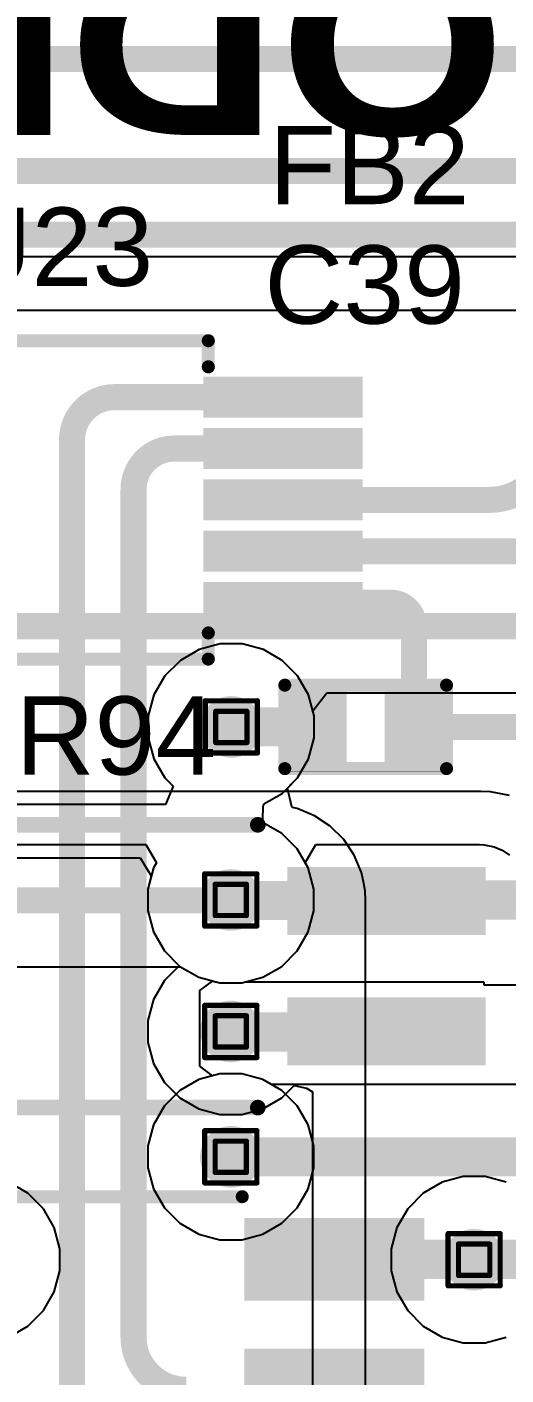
# Model space of a CAD drawing. Header units: inches. Extents: x -5 to 230, y -4 to 159.
# Drawn here: x 52.25 to 56.92, y 53.25 to 66.37 of the extents above; entities that cross this region are included whole.
import ezdxf

# ---------------------------------------------------------------- set-up
doc = ezdxf.new("R2010")
doc.units = ezdxf.units.IN
for name, color, linetype in [('Bottom Layer', 5, 'Continuous'), ('Drill Drawing', 1, 'Continuous'), ('Layer 1', 16, 'Continuous'), ('Layer 2', 76, 'Continuous'), ('Top Layer', 1, 'Continuous'), ('Top Overlay', 2, 'Continuous'), ('Top Paste', 8, 'Continuous'), ('Top Solder', 216, 'Continuous'), ('Via Holes', 16, 'Continuous')]:
    doc.layers.add(name, color=color, linetype=linetype)
doc.styles.add('Arial', font='', dxfattribs={"height": 0.2})
doc.styles.add('Arial Black_Bold', font='', dxfattribs={"height": 0.2})
doc.styles.get('Arial').set_extended_font_data('Arial')
doc.styles.get('Arial Black_Bold').set_extended_font_data('Arial Black', bold=True)

# ---------------------------------------------------------------- blocks, each defined once
blk = doc.blocks.new('SOIC_4_175____49')
at = {"layer": 'Top Layer'}
for points in [[(-2.31, 0.915), (-2.31, 0.355), (-4.137, 0.355), (-4.137, 0.915)], [(4.137, 0.915), (4.137, 0.355), (2.31, 0.355), (2.31, 0.915)], [(-2.31, -0.355), (-2.31, -0.915), (-4.137, -0.915), (-4.137, -0.355)], [(4.137, -0.355), (4.137, -0.915), (2.31, -0.915), (2.31, -0.355)]]:
    blk.add_hatch(color=1, dxfattribs=at).paths.add_polyline_path(points)
at = {"layer": 'Top Paste'}
for points in [[(-2.31, 0.915), (-2.31, 0.355), (-4.137, 0.355), (-4.137, 0.915)], [(4.137, 0.915), (4.137, 0.355), (2.31, 0.355), (2.31, 0.915)], [(-2.31, -0.355), (-2.31, -0.915), (-4.137, -0.915), (-4.137, -0.355)], [(4.137, -0.355), (4.137, -0.915), (2.31, -0.915), (2.31, -0.355)]]:
    blk.add_hatch(color=8, dxfattribs=at).paths.add_polyline_path(points)
at = {"layer": 'Top Solder'}
for points in [[(-2.259, 0.966), (-2.259, 0.304), (-4.188, 0.304), (-4.188, 0.966)], [(4.188, 0.966), (4.188, 0.304), (2.259, 0.304), (2.259, 0.966)], [(-2.259, -0.304), (-2.259, -0.966), (-4.188, -0.966), (-4.188, -0.304)], [(4.188, -0.304), (4.188, -0.966), (2.259, -0.966), (2.259, -0.304)]]:
    blk.add_hatch(color=216, dxfattribs=at).paths.add_polyline_path(points)
at = {"layer": 'Top Overlay'}
for points in [[(-1.971, 1.376, 0.152, 0.152, 0), (1.971, 1.376, 0.152, 0.152, 0)], [(-4.468, 0.533, 0.254, 0.254, 0), (-4.468, 0.787, 0.254, 0.254, 0)], [(-4.468, 0.787, 0.254, 0.254, 0), (-4.341, 0.66, 0.254, 0.254, 0)], [(-4.468, 0.533, 0.254, 0.254, 0), (-4.341, 0.66, 0.254, 0.254, 0)], [(-1.971, -1.376, 0.152, 0.152, 0), (1.971, -1.376, 0.152, 0.152, 0)]]:
    blk.add_lwpolyline(points, format="xyseb", dxfattribs=at)
for points in [[(-2.009, 1.376, 0.0762, 0.0762, 1), (-1.933, 1.376, 0.0762, 0.0762, 1)], [(1.933, 1.376, 0.0762, 0.0762, 1), (2.009, 1.376, 0.0762, 0.0762, 1)], [(-4.532, 0.787, 0.127, 0.127, 1), (-4.405, 0.787, 0.127, 0.127, 1)], [(-4.532, 0.787, 0.127, 0.127, 1), (-4.405, 0.787, 0.127, 0.127, 1)], [(-4.405, 0.66, 0.127, 0.127, 1), (-4.278, 0.66, 0.127, 0.127, 1)], [(-4.405, 0.66, 0.127, 0.127, 1), (-4.278, 0.66, 0.127, 0.127, 1)], [(-4.532, 0.533, 0.127, 0.127, 1), (-4.405, 0.533, 0.127, 0.127, 1)], [(-4.532, 0.533, 0.127, 0.127, 1), (-4.405, 0.533, 0.127, 0.127, 1)], [(-2.009, -1.376, 0.0762, 0.0762, 1), (-1.933, -1.376, 0.0762, 0.0762, 1)], [(1.933, -1.376, 0.0762, 0.0762, 1), (2.009, -1.376, 0.0762, 0.0762, 1)]]:
    blk.add_lwpolyline(points, format="xyseb", close=True, dxfattribs=at)
blk = doc.blocks.new('SOIC_8_0_154___3_90___W______50')
at = {"layer": 'Top Layer'}
for points in [[(-3.475, 1.605), (-3.475, 2.205), (-1.925, 2.205), (-1.925, 1.605)], [(1.925, 1.605), (1.925, 2.205), (3.475, 2.205), (3.475, 1.605)], [(-3.475, 0.335), (-3.475, 0.935), (-1.925, 0.935), (-1.925, 0.335)], [(1.925, 0.335), (1.925, 0.935), (3.475, 0.935), (3.475, 0.335)], [(-3.475, -0.935), (-3.475, -0.335), (-1.925, -0.335), (-1.925, -0.935)], [(1.925, -0.935), (1.925, -0.335), (3.475, -0.335), (3.475, -0.935)], [(-3.475, -2.205), (-3.475, -1.605), (-1.925, -1.605), (-1.925, -2.205)], [(1.925, -2.205), (1.925, -1.605), (3.475, -1.605), (3.475, -2.205)]]:
    blk.add_hatch(color=1, dxfattribs=at).paths.add_polyline_path(points)
at = {"layer": 'Top Overlay'}
blk.add_hatch(color=2, dxfattribs=at).paths.add_polyline_path([(-1.838, 1.626), (-1.483, 1.626), (-1.483, 2.21), (-1.838, 2.21)])
at = {"layer": 'Top Paste'}
for points in [[(-3.475, 1.605), (-3.475, 2.205), (-1.925, 2.205), (-1.925, 1.605)], [(1.925, 1.605), (1.925, 2.205), (3.475, 2.205), (3.475, 1.605)], [(-3.475, 0.335), (-3.475, 0.935), (-1.925, 0.935), (-1.925, 0.335)], [(1.925, 0.335), (1.925, 0.935), (3.475, 0.935), (3.475, 0.335)], [(-3.475, -0.935), (-3.475, -0.335), (-1.925, -0.335), (-1.925, -0.935)], [(1.925, -0.935), (1.925, -0.335), (3.475, -0.335), (3.475, -0.935)], [(-3.475, -2.205), (-3.475, -1.605), (-1.925, -1.605), (-1.925, -2.205)], [(1.925, -2.205), (1.925, -1.605), (3.475, -1.605), (3.475, -2.205)]]:
    blk.add_hatch(color=8, dxfattribs=at).paths.add_polyline_path(points)
at = {"layer": 'Top Solder'}
for points in [[(-3.577, 1.503), (-3.577, 2.307), (-1.823, 2.307), (-1.823, 1.503)], [(1.823, 1.503), (1.823, 2.307), (3.577, 2.307), (3.577, 1.503)], [(-3.577, 0.233), (-3.577, 1.037), (-1.823, 1.037), (-1.823, 0.233)], [(1.823, 0.233), (1.823, 1.037), (3.577, 1.037), (3.577, 0.233)], [(-3.577, -1.037), (-3.577, -0.233), (-1.823, -0.233), (-1.823, -1.037)], [(1.823, -1.037), (1.823, -0.233), (3.577, -0.233), (3.577, -1.037)], [(-3.577, -2.307), (-3.577, -1.503), (-1.823, -1.503), (-1.823, -2.307)], [(1.823, -2.307), (1.823, -1.503), (3.577, -1.503), (3.577, -2.307)]]:
    blk.add_hatch(color=216, dxfattribs=at).paths.add_polyline_path(points)
at = {"layer": 'Top Overlay'}
for points in [[(-1.829, 2.515, 0.127, 0.127, 0), (1.803, 2.515, 0.127, 0.127, 0)], [(-3.794, 1.803, 0.127, 0.127, 0), (-3.794, 2.057, 0.127, 0.127, 0)], [(-3.794, 2.057, 0.127, 0.127, 0), (-3.667, 1.93, 0.127, 0.127, 0)], [(-3.794, 1.803, 0.127, 0.127, 0), (-3.667, 1.93, 0.127, 0.127, 0)], [(-1.829, -2.515, 0.127, 0.127, 0), (1.803, -2.515, 0.127, 0.127, 0)]]:
    blk.add_lwpolyline(points, format="xyseb", dxfattribs=at)
for points in [[(-1.861, 2.515, 0.0635, 0.0635, 1), (-1.797, 2.515, 0.0635, 0.0635, 1)], [(1.772, 2.515, 0.0635, 0.0635, 1), (1.835, 2.515, 0.0635, 0.0635, 1)], [(-3.826, 2.057, 0.0635, 0.0635, 1), (-3.762, 2.057, 0.0635, 0.0635, 1)], [(-3.826, 2.057, 0.0635, 0.0635, 1), (-3.762, 2.057, 0.0635, 0.0635, 1)], [(-3.699, 1.93, 0.0635, 0.0635, 1), (-3.635, 1.93, 0.0635, 0.0635, 1)], [(-3.699, 1.93, 0.0635, 0.0635, 1), (-3.635, 1.93, 0.0635, 0.0635, 1)], [(-3.826, 1.803, 0.0635, 0.0635, 1), (-3.762, 1.803, 0.0635, 0.0635, 1)], [(-3.826, 1.803, 0.0635, 0.0635, 1), (-3.762, 1.803, 0.0635, 0.0635, 1)], [(-1.861, -2.515, 0.0635, 0.0635, 1), (-1.797, -2.515, 0.0635, 0.0635, 1)], [(1.772, -2.515, 0.0635, 0.0635, 1), (1.835, -2.515, 0.0635, 0.0635, 1)]]:
    blk.add_lwpolyline(points, format="xyseb", close=True, dxfattribs=at)
blk = doc.blocks.new('VSSOP_10_53')
at = {"layer": 'Top Layer'}
for points in [[(-2.925, 1.15), (-1.475, 1.15), (-1.475, 0.85), (-2.925, 0.85)], [(1.475, 1.15), (2.925, 1.15), (2.925, 0.85), (1.475, 0.85)], [(-2.925, 0.65), (-1.475, 0.65), (-1.475, 0.35), (-2.925, 0.35)], [(1.475, 0.65), (2.925, 0.65), (2.925, 0.35), (1.475, 0.35)], [(-2.925, 0.15), (-1.475, 0.15), (-1.475, -0.15), (-2.925, -0.15)], [(1.475, 0.15), (2.925, 0.15), (2.925, -0.15), (1.475, -0.15)], [(-2.925, -0.35), (-1.475, -0.35), (-1.475, -0.65), (-2.925, -0.65)], [(1.475, -0.35), (2.925, -0.35), (2.925, -0.65), (1.475, -0.65)], [(-2.925, -0.85), (-1.475, -0.85), (-1.475, -1.15), (-2.925, -1.15)], [(1.475, -0.85), (2.925, -0.85), (2.925, -1.15), (1.475, -1.15)]]:
    blk.add_hatch(color=1, dxfattribs=at).paths.add_polyline_path(points)
at = {"layer": 'Top Paste'}
for points in [[(-2.925, 1.15), (-1.475, 1.15), (-1.475, 0.85), (-2.925, 0.85)], [(1.475, 1.15), (2.925, 1.15), (2.925, 0.85), (1.475, 0.85)], [(-2.925, 0.65), (-1.475, 0.65), (-1.475, 0.35), (-2.925, 0.35)], [(1.475, 0.65), (2.925, 0.65), (2.925, 0.35), (1.475, 0.35)], [(-2.925, 0.15), (-1.475, 0.15), (-1.475, -0.15), (-2.925, -0.15)], [(1.475, 0.15), (2.925, 0.15), (2.925, -0.15), (1.475, -0.15)], [(-2.925, -0.35), (-1.475, -0.35), (-1.475, -0.65), (-2.925, -0.65)], [(1.475, -0.35), (2.925, -0.35), (2.925, -0.65), (1.475, -0.65)], [(-2.925, -0.85), (-1.475, -0.85), (-1.475, -1.15), (-2.925, -1.15)], [(1.475, -0.85), (2.925, -0.85), (2.925, -1.15), (1.475, -1.15)]]:
    blk.add_hatch(color=8, dxfattribs=at).paths.add_polyline_path(points)
at = {"layer": 'Top Solder'}
for points in [[(-2.975, 1.2), (-1.425, 1.2), (-1.425, 0.8), (-2.975, 0.8)], [(1.425, 1.2), (2.975, 1.2), (2.975, 0.8), (1.425, 0.8)], [(-2.975, 0.7), (-1.425, 0.7), (-1.425, 0.3), (-2.975, 0.3)], [(1.425, 0.7), (2.975, 0.7), (2.975, 0.3), (1.425, 0.3)], [(-2.975, 0.2), (-1.425, 0.2), (-1.425, -0.2), (-2.975, -0.2)], [(1.425, 0.2), (2.975, 0.2), (2.975, -0.2), (1.425, -0.2)], [(-2.975, -0.3), (-1.425, -0.3), (-1.425, -0.7), (-2.975, -0.7)], [(1.425, -0.3), (2.975, -0.3), (2.975, -0.7), (1.425, -0.7)], [(-2.975, -0.8), (-1.425, -0.8), (-1.425, -1.2), (-2.975, -1.2)], [(1.425, -0.8), (2.975, -0.8), (2.975, -1.2), (1.425, -1.2)]]:
    blk.add_hatch(color=216, dxfattribs=at).paths.add_polyline_path(points)
at = {"layer": 'Top Overlay'}
for points in [[(-1.473, 1.295, 0.127, 0.127, 0), (-1.473, 1.549, 0.127, 0.127, 0)], [(-1.473, 1.549, 0.127, 0.127, 0), (1.473, 1.549, 0.127, 0.127, 0)], [(1.473, 1.295, 0.127, 0.127, 0), (1.473, 1.549, 0.127, 0.127, 0)], [(-3.175, 0.889, 0.127, 0.127, 0), (-3.175, 1.143, 0.127, 0.127, 0)], [(-3.175, 1.143, 0.127, 0.127, 0), (-3.048, 1.016, 0.127, 0.127, 0)], [(-3.175, 0.889, 0.127, 0.127, 0), (-3.048, 1.016, 0.127, 0.127, 0)], [(-1.473, -1.549, 0.127, 0.127, 0), (-1.473, -1.295, 0.127, 0.127, 0)], [(1.473, -1.549, 0.127, 0.127, 0), (1.473, -1.295, 0.127, 0.127, 0)], [(-1.473, -1.549, 0.127, 0.127, 0), (1.473, -1.549, 0.127, 0.127, 0)]]:
    blk.add_lwpolyline(points, format="xyseb", dxfattribs=at)
for points in [[(-1.505, 1.549, 0.0635, 0.0635, 1), (-1.441, 1.549, 0.0635, 0.0635, 1)], [(-1.505, 1.549, 0.0635, 0.0635, 1), (-1.441, 1.549, 0.0635, 0.0635, 1)], [(1.441, 1.549, 0.0635, 0.0635, 1), (1.505, 1.549, 0.0635, 0.0635, 1)], [(1.441, 1.549, 0.0635, 0.0635, 1), (1.505, 1.549, 0.0635, 0.0635, 1)], [(-1.505, 1.295, 0.0635, 0.0635, 1), (-1.441, 1.295, 0.0635, 0.0635, 1)], [(1.441, 1.295, 0.0635, 0.0635, 1), (1.505, 1.295, 0.0635, 0.0635, 1)], [(-3.207, 1.143, 0.0635, 0.0635, 1), (-3.143, 1.143, 0.0635, 0.0635, 1)], [(-3.207, 1.143, 0.0635, 0.0635, 1), (-3.143, 1.143, 0.0635, 0.0635, 1)], [(-3.08, 1.016, 0.0635, 0.0635, 1), (-3.016, 1.016, 0.0635, 0.0635, 1)], [(-3.08, 1.016, 0.0635, 0.0635, 1), (-3.016, 1.016, 0.0635, 0.0635, 1)], [(-3.207, 0.889, 0.0635, 0.0635, 1), (-3.143, 0.889, 0.0635, 0.0635, 1)], [(-3.207, 0.889, 0.0635, 0.0635, 1), (-3.143, 0.889, 0.0635, 0.0635, 1)], [(-1.505, -1.295, 0.0635, 0.0635, 1), (-1.441, -1.295, 0.0635, 0.0635, 1)], [(1.441, -1.295, 0.0635, 0.0635, 1), (1.505, -1.295, 0.0635, 0.0635, 1)], [(-1.505, -1.549, 0.0635, 0.0635, 1), (-1.441, -1.549, 0.0635, 0.0635, 1)], [(-1.505, -1.549, 0.0635, 0.0635, 1), (-1.441, -1.549, 0.0635, 0.0635, 1)], [(1.441, -1.549, 0.0635, 0.0635, 1), (1.505, -1.549, 0.0635, 0.0635, 1)], [(1.441, -1.549, 0.0635, 0.0635, 1), (1.505, -1.549, 0.0635, 0.0635, 1)]]:
    blk.add_lwpolyline(points, format="xyseb", close=True, dxfattribs=at)
blk = doc.blocks.new('R___0402_86')
at = {"layer": 'Top Layer'}
for points in [[(-0.699, -0.318), (-0.699, 0.318), (-0.241, 0.318), (-0.241, -0.318)], [(0.241, -0.318), (0.241, 0.318), (0.699, 0.318), (0.699, -0.318)]]:
    blk.add_hatch(color=1, dxfattribs=at).paths.add_polyline_path(points)
at = {"layer": 'Top Paste'}
for points in [[(-0.699, -0.318), (-0.699, 0.318), (-0.241, 0.318), (-0.241, -0.318)], [(0.241, -0.318), (0.241, 0.318), (0.699, 0.318), (0.699, -0.318)]]:
    blk.add_hatch(color=8, dxfattribs=at).paths.add_polyline_path(points)
at = {"layer": 'Top Solder'}
for points in [[(-0.754, -0.373), (-0.754, 0.373), (-0.186, 0.373), (-0.186, -0.373)], [(0.186, -0.373), (0.186, 0.373), (0.754, 0.373), (0.754, -0.373)]]:
    blk.add_hatch(color=216, dxfattribs=at).paths.add_polyline_path(points)
at = {"layer": 'Top Overlay'}
for points in [[(-0.787, -0.406, 0.127, 0.127, 0), (-0.787, 0.406, 0.127, 0.127, 0)], [(-0.787, 0.406, 0.127, 0.127, 0), (0.787, 0.406, 0.127, 0.127, 0)], [(0.787, -0.406, 0.127, 0.127, 0), (0.787, 0.406, 0.127, 0.127, 0)], [(-0.787, -0.406, 0.127, 0.127, 0), (0.787, -0.406, 0.127, 0.127, 0)], [(-0.813, -0.432, 0.00323, 0.00323, 0), (0.813, -0.432, 0.00323, 0.00323, 0)]]:
    blk.add_lwpolyline(points, format="xyseb", dxfattribs=at)
for points in [[(-0.819, 0.406, 0.0635, 0.0635, 1), (-0.756, 0.406, 0.0635, 0.0635, 1)], [(-0.819, 0.406, 0.0635, 0.0635, 1), (-0.756, 0.406, 0.0635, 0.0635, 1)], [(0.756, 0.406, 0.0635, 0.0635, 1), (0.819, 0.406, 0.0635, 0.0635, 1)], [(0.756, 0.406, 0.0635, 0.0635, 1), (0.819, 0.406, 0.0635, 0.0635, 1)], [(-0.819, -0.406, 0.0635, 0.0635, 1), (-0.756, -0.406, 0.0635, 0.0635, 1)], [(-0.819, -0.406, 0.0635, 0.0635, 1), (-0.756, -0.406, 0.0635, 0.0635, 1)], [(0.756, -0.406, 0.0635, 0.0635, 1), (0.819, -0.406, 0.0635, 0.0635, 1)], [(0.756, -0.406, 0.0635, 0.0635, 1), (0.819, -0.406, 0.0635, 0.0635, 1)], [(-0.814, -0.432, 0.00161, 0.00161, 1), (-0.812, -0.432, 0.00161, 0.00161, 1)], [(0.812, -0.432, 0.00161, 0.00161, 1), (0.814, -0.432, 0.00161, 0.00161, 1)]]:
    blk.add_lwpolyline(points, format="xyseb", close=True, dxfattribs=at)

msp = doc.modelspace()

# ---------------------------------------------------------------- hatches: boundary and pattern name
at = {"layer": 'Bottom Layer'}
h = msp.add_hatch(color=5, dxfattribs=at)
edge = h.paths.add_edge_path()
edge.add_arc((54.242, 59.556), 0.3, 0, 360)
h = msp.add_hatch(color=5, dxfattribs=at)
edge = h.paths.add_edge_path()
edge.add_arc((54.237, 57.872), 0.3, 0, 360)
h = msp.add_hatch(color=5, dxfattribs=at)
edge = h.paths.add_edge_path()
edge.add_arc((54.237, 56.592), 0.3, 0, 360)
h = msp.add_hatch(color=5, dxfattribs=at)
edge = h.paths.add_edge_path()
edge.add_arc((54.237, 55.372), 0.3, 0, 360)
h = msp.add_hatch(color=5, dxfattribs=at)
edge = h.paths.add_edge_path()
edge.add_arc((56.606, 54.371), 0.3, 0, 360)
at = {"layer": 'Layer 1'}
h = msp.add_hatch(color=16, dxfattribs=at)
edge = h.paths.add_edge_path()
edge.add_arc((54.242, 59.556), 0.3, 0, 360)
h = msp.add_hatch(color=16, dxfattribs=at)
edge = h.paths.add_edge_path()
edge.add_arc((54.237, 57.872), 0.3, 0, 360)
h = msp.add_hatch(color=16, dxfattribs=at)
edge = h.paths.add_edge_path()
edge.add_arc((54.237, 56.592), 0.3, 0, 360)
h = msp.add_hatch(color=16, dxfattribs=at)
edge = h.paths.add_edge_path()
edge.add_arc((54.237, 55.372), 0.3, 0, 360)
h = msp.add_hatch(color=16, dxfattribs=at)
edge = h.paths.add_edge_path()
edge.add_arc((56.606, 54.371), 0.3, 0, 360)
at = {"layer": 'Layer 2'}
h = msp.add_hatch(color=76, dxfattribs=at)
edge = h.paths.add_edge_path()
edge.add_arc((54.242, 59.556), 0.3, 0, 360)
h = msp.add_hatch(color=76, dxfattribs=at)
edge = h.paths.add_edge_path()
edge.add_arc((54.237, 57.872), 0.3, 0, 360)
h = msp.add_hatch(color=76, dxfattribs=at)
edge = h.paths.add_edge_path()
edge.add_arc((54.237, 56.592), 0.3, 0, 360)
h = msp.add_hatch(color=76, dxfattribs=at)
edge = h.paths.add_edge_path()
edge.add_arc((54.237, 55.372), 0.3, 0, 360)
h = msp.add_hatch(color=76, dxfattribs=at)
edge = h.paths.add_edge_path()
edge.add_arc((56.606, 54.371), 0.3, 0, 360)
at = {"layer": 'Top Layer'}
h = msp.add_hatch(color=1, dxfattribs=at)
edge = h.paths.add_edge_path()
edge.add_arc((54.242, 59.556), 0.3, 0, 360)
h = msp.add_hatch(color=1, dxfattribs=at)
edge = h.paths.add_edge_path()
edge.add_arc((54.237, 57.872), 0.3, 0, 360)
h = msp.add_hatch(color=1, dxfattribs=at)
edge = h.paths.add_edge_path()
edge.add_arc((54.237, 56.592), 0.3, 0, 360)
h = msp.add_hatch(color=1, dxfattribs=at)
edge = h.paths.add_edge_path()
edge.add_arc((54.237, 55.372), 0.3, 0, 360)
h = msp.add_hatch(color=1, dxfattribs=at)
edge = h.paths.add_edge_path()
edge.add_arc((56.606, 54.371), 0.3, 0, 360)
at = {"layer": 'Via Holes'}
h = msp.add_hatch(color=7, dxfattribs=at)
edge = h.paths.add_edge_path()
edge.add_arc((54.242, 59.556), 0.15, 0, 360)
h = msp.add_hatch(color=7, dxfattribs=at)
edge = h.paths.add_edge_path()
edge.add_arc((54.237, 57.872), 0.15, 0, 360)
h = msp.add_hatch(color=7, dxfattribs=at)
edge = h.paths.add_edge_path()
edge.add_arc((54.237, 56.592), 0.15, 0, 360)
h = msp.add_hatch(color=7, dxfattribs=at)
edge = h.paths.add_edge_path()
edge.add_arc((54.237, 55.372), 0.15, 0, 360)
h = msp.add_hatch(color=7, dxfattribs=at)
edge = h.paths.add_edge_path()
edge.add_arc((56.606, 54.371), 0.15, 0, 360)

# ---------------------------------------------------------------- linework, layer by layer
at = {"layer": 'Bottom Layer'}
for p, q in [((55.037, 59.711), (55.173, 59.889)), ((55.173, 59.889), (64.529, 59.889)), ((55.05, 59.662), (55.037, 59.711)), ((55.05, 59.449), (55.05, 59.662)), ((54.995, 59.244), (55.05, 59.449)), ((54.888, 59.059), (54.995, 59.244)), ((54.738, 58.909), (54.888, 59.059)), ((54.56, 58.806), (54.738, 58.909)), ((54.55, 58.659), (54.553, 58.777)), ((54.553, 58.777), (54.56, 58.806)), ((54.558, 58.62), (54.55, 58.659)), ((54.733, 58.518), (54.558, 58.62)), ((54.884, 58.368), (54.733, 58.518)), ((54.99, 58.184), (54.884, 58.368)), ((55.045, 57.978), (54.99, 58.184)), ((55.045, 57.766), (55.045, 57.978)), ((54.99, 57.56), (55.045, 57.766)), ((54.884, 57.376), (54.99, 57.56)), ((54.733, 57.225), (54.884, 57.376)), ((48.544, 57.222), (53.747, 57.222)), ((53.747, 57.222), (53.925, 57.119)), ((54.549, 57.119), (54.733, 57.225)), ((53.925, 57.119), (54.131, 57.064)), ((54.343, 57.064), (54.549, 57.119)), ((54.131, 57.064), (54.343, 57.064)), ((54.131, 56.18), (53.925, 56.125)), ((54.343, 56.18), (54.131, 56.18)), ((54.549, 56.125), (54.343, 56.18)), ((53.925, 56.125), (53.741, 56.019)), ((54.733, 56.019), (54.549, 56.125)), ((53.741, 56.019), (53.59, 55.868)), ((54.884, 55.868), (54.733, 56.019)), ((53.59, 55.868), (53.484, 55.684)), ((54.99, 55.684), (54.884, 55.868)), ((53.484, 55.684), (53.429, 55.478)), ((55.045, 55.478), (54.99, 55.684)), ((53.429, 55.478), (53.429, 55.266)), ((55.045, 55.266), (55.045, 55.478)), ((53.429, 55.266), (53.484, 55.06)), ((54.99, 55.06), (55.045, 55.266)), ((52.261, 55.017), (52.077, 55.124)), ((56.294, 55.124), (56.11, 55.017)), ((56.5, 55.179), (56.294, 55.124)), ((56.713, 55.179), (56.5, 55.179)), ((56.918, 55.124), (56.713, 55.179)), ((52.412, 54.867), (52.261, 55.017)), ((53.484, 55.06), (53.59, 54.876)), ((54.884, 54.876), (54.99, 55.06)), ((56.11, 55.017), (55.96, 54.867)), ((52.518, 54.683), (52.412, 54.867)), ((53.59, 54.876), (53.741, 54.725)), ((54.733, 54.725), (54.884, 54.876)), ((55.96, 54.867), (55.853, 54.683)), ((53.741, 54.725), (53.925, 54.619)), ((54.549, 54.619), (54.733, 54.725)), ((52.573, 54.477), (52.518, 54.683)), ((53.925, 54.619), (54.131, 54.564)), ((54.343, 54.564), (54.549, 54.619)), ((55.853, 54.683), (55.798, 54.477)), ((52.573, 54.264), (52.573, 54.477)), ((54.131, 54.564), (54.343, 54.564)), ((55.798, 54.477), (55.798, 54.264)), ((52.518, 54.059), (52.573, 54.264)), ((55.798, 54.264), (55.853, 54.059)), ((52.412, 53.875), (52.518, 54.059)), ((55.853, 54.059), (55.96, 53.875)), ((52.261, 53.724), (52.412, 53.875)), ((55.96, 53.875), (56.11, 53.724)), ((52.077, 53.618), (52.261, 53.724)), ((56.11, 53.724), (56.294, 53.618)), ((56.294, 53.618), (56.5, 53.563)), ((56.5, 53.563), (56.713, 53.563)), ((56.713, 53.563), (56.918, 53.618))]:
    msp.add_line(p, q, dxfattribs=at)
for points in [[(34.278, 66.055, 0.254, 0.254, 0), (68.756, 66.055, 0.254, 0.254, 0)], [(35.368, 64.346, 0.254, 0.254, 0), (65.024, 64.346, 0.254, 0.254, 0)], [(46.49, 60.536, 0.254, 0.254, 0), (65.024, 60.536, 0.254, 0.254, 0)], [(37.259, 57.869, 0.254, 0.254, 0), (54.239, 57.869, 0.254, 0.254, 0)]]:
    msp.add_lwpolyline(points, format="xyseb", dxfattribs=at)
msp.add_lwpolyline([(54.176, 57.869, 0.127, 0.127, 1), (54.303, 57.869, 0.127, 0.127, 1)], format="xyseb", close=True, dxfattribs=at)
at = {"layer": 'Drill Drawing'}
for points in [[(53.988, 59.81, 0.0508, 0.0508, 0), (54.496, 59.81, 0.0508, 0.0508, 0)], [(53.988, 59.302, 0.0508, 0.0508, 0), (53.988, 59.81, 0.0508, 0.0508, 0)], [(54.496, 59.302, 0.0508, 0.0508, 0), (54.496, 59.81, 0.0508, 0.0508, 0)], [(54.089, 59.708, 0.0508, 0.0508, 0), (54.394, 59.708, 0.0508, 0.0508, 0)], [(54.089, 59.403, 0.0508, 0.0508, 0), (54.089, 59.708, 0.0508, 0.0508, 0)], [(54.394, 59.403, 0.0508, 0.0508, 0), (54.394, 59.708, 0.0508, 0.0508, 0)], [(53.988, 59.302, 0.0508, 0.0508, 0), (54.496, 59.302, 0.0508, 0.0508, 0)], [(54.089, 59.403, 0.0508, 0.0508, 0), (54.394, 59.403, 0.0508, 0.0508, 0)], [(53.983, 58.126, 0.0508, 0.0508, 0), (54.491, 58.126, 0.0508, 0.0508, 0)], [(53.983, 57.618, 0.0508, 0.0508, 0), (53.983, 58.126, 0.0508, 0.0508, 0)], [(54.491, 57.618, 0.0508, 0.0508, 0), (54.491, 58.126, 0.0508, 0.0508, 0)], [(54.085, 58.024, 0.0508, 0.0508, 0), (54.389, 58.024, 0.0508, 0.0508, 0)], [(54.085, 57.72, 0.0508, 0.0508, 0), (54.085, 58.024, 0.0508, 0.0508, 0)], [(54.389, 57.72, 0.0508, 0.0508, 0), (54.389, 58.024, 0.0508, 0.0508, 0)], [(54.085, 57.72, 0.0508, 0.0508, 0), (54.389, 57.72, 0.0508, 0.0508, 0)], [(53.983, 57.618, 0.0508, 0.0508, 0), (54.491, 57.618, 0.0508, 0.0508, 0)], [(53.983, 56.846, 0.0508, 0.0508, 0), (54.491, 56.846, 0.0508, 0.0508, 0)], [(53.983, 56.338, 0.0508, 0.0508, 0), (53.983, 56.846, 0.0508, 0.0508, 0)], [(54.491, 56.338, 0.0508, 0.0508, 0), (54.491, 56.846, 0.0508, 0.0508, 0)], [(54.085, 56.745, 0.0508, 0.0508, 0), (54.389, 56.745, 0.0508, 0.0508, 0)], [(54.085, 56.44, 0.0508, 0.0508, 0), (54.085, 56.745, 0.0508, 0.0508, 0)], [(54.389, 56.44, 0.0508, 0.0508, 0), (54.389, 56.745, 0.0508, 0.0508, 0)], [(54.085, 56.44, 0.0508, 0.0508, 0), (54.389, 56.44, 0.0508, 0.0508, 0)], [(53.983, 56.338, 0.0508, 0.0508, 0), (54.491, 56.338, 0.0508, 0.0508, 0)], [(53.983, 55.626, 0.0508, 0.0508, 0), (54.491, 55.626, 0.0508, 0.0508, 0)], [(53.983, 55.118, 0.0508, 0.0508, 0), (53.983, 55.626, 0.0508, 0.0508, 0)], [(54.491, 55.118, 0.0508, 0.0508, 0), (54.491, 55.626, 0.0508, 0.0508, 0)], [(54.085, 55.524, 0.0508, 0.0508, 0), (54.389, 55.524, 0.0508, 0.0508, 0)], [(54.085, 55.22, 0.0508, 0.0508, 0), (54.085, 55.524, 0.0508, 0.0508, 0)], [(54.389, 55.22, 0.0508, 0.0508, 0), (54.389, 55.524, 0.0508, 0.0508, 0)], [(54.085, 55.22, 0.0508, 0.0508, 0), (54.389, 55.22, 0.0508, 0.0508, 0)], [(53.983, 55.118, 0.0508, 0.0508, 0), (54.491, 55.118, 0.0508, 0.0508, 0)], [(56.352, 54.625, 0.0508, 0.0508, 0), (56.86, 54.625, 0.0508, 0.0508, 0)], [(56.352, 54.117, 0.0508, 0.0508, 0), (56.352, 54.625, 0.0508, 0.0508, 0)], [(56.86, 54.117, 0.0508, 0.0508, 0), (56.86, 54.625, 0.0508, 0.0508, 0)], [(56.454, 54.523, 0.0508, 0.0508, 0), (56.759, 54.523, 0.0508, 0.0508, 0)], [(56.454, 54.218, 0.0508, 0.0508, 0), (56.454, 54.523, 0.0508, 0.0508, 0)], [(56.759, 54.218, 0.0508, 0.0508, 0), (56.759, 54.523, 0.0508, 0.0508, 0)], [(56.454, 54.218, 0.0508, 0.0508, 0), (56.759, 54.218, 0.0508, 0.0508, 0)], [(56.352, 54.117, 0.0508, 0.0508, 0), (56.86, 54.117, 0.0508, 0.0508, 0)]]:
    msp.add_lwpolyline(points, format="xyseb", dxfattribs=at)
for points in [[(53.975, 59.81, 0.0254, 0.0254, 1), (54.001, 59.81, 0.0254, 0.0254, 1)], [(53.975, 59.81, 0.0254, 0.0254, 1), (54.001, 59.81, 0.0254, 0.0254, 1)], [(54.483, 59.81, 0.0254, 0.0254, 1), (54.509, 59.81, 0.0254, 0.0254, 1)], [(54.483, 59.81, 0.0254, 0.0254, 1), (54.509, 59.81, 0.0254, 0.0254, 1)], [(54.077, 59.708, 0.0254, 0.0254, 1), (54.102, 59.708, 0.0254, 0.0254, 1)], [(54.077, 59.708, 0.0254, 0.0254, 1), (54.102, 59.708, 0.0254, 0.0254, 1)], [(54.382, 59.708, 0.0254, 0.0254, 1), (54.407, 59.708, 0.0254, 0.0254, 1)], [(54.382, 59.708, 0.0254, 0.0254, 1), (54.407, 59.708, 0.0254, 0.0254, 1)], [(53.975, 59.302, 0.0254, 0.0254, 1), (54.001, 59.302, 0.0254, 0.0254, 1)], [(53.975, 59.302, 0.0254, 0.0254, 1), (54.001, 59.302, 0.0254, 0.0254, 1)], [(54.077, 59.403, 0.0254, 0.0254, 1), (54.102, 59.403, 0.0254, 0.0254, 1)], [(54.077, 59.403, 0.0254, 0.0254, 1), (54.102, 59.403, 0.0254, 0.0254, 1)], [(54.382, 59.403, 0.0254, 0.0254, 1), (54.407, 59.403, 0.0254, 0.0254, 1)], [(54.382, 59.403, 0.0254, 0.0254, 1), (54.407, 59.403, 0.0254, 0.0254, 1)], [(54.483, 59.302, 0.0254, 0.0254, 1), (54.509, 59.302, 0.0254, 0.0254, 1)], [(54.483, 59.302, 0.0254, 0.0254, 1), (54.509, 59.302, 0.0254, 0.0254, 1)], [(53.97, 58.126, 0.0254, 0.0254, 1), (53.996, 58.126, 0.0254, 0.0254, 1)], [(53.97, 58.126, 0.0254, 0.0254, 1), (53.996, 58.126, 0.0254, 0.0254, 1)], [(54.478, 58.126, 0.0254, 0.0254, 1), (54.504, 58.126, 0.0254, 0.0254, 1)], [(54.478, 58.126, 0.0254, 0.0254, 1), (54.504, 58.126, 0.0254, 0.0254, 1)], [(54.072, 58.024, 0.0254, 0.0254, 1), (54.097, 58.024, 0.0254, 0.0254, 1)], [(54.072, 58.024, 0.0254, 0.0254, 1), (54.097, 58.024, 0.0254, 0.0254, 1)], [(54.377, 58.024, 0.0254, 0.0254, 1), (54.402, 58.024, 0.0254, 0.0254, 1)], [(54.377, 58.024, 0.0254, 0.0254, 1), (54.402, 58.024, 0.0254, 0.0254, 1)], [(54.072, 57.72, 0.0254, 0.0254, 1), (54.097, 57.72, 0.0254, 0.0254, 1)], [(54.072, 57.72, 0.0254, 0.0254, 1), (54.097, 57.72, 0.0254, 0.0254, 1)], [(54.377, 57.72, 0.0254, 0.0254, 1), (54.402, 57.72, 0.0254, 0.0254, 1)], [(54.377, 57.72, 0.0254, 0.0254, 1), (54.402, 57.72, 0.0254, 0.0254, 1)], [(53.97, 57.618, 0.0254, 0.0254, 1), (53.996, 57.618, 0.0254, 0.0254, 1)], [(53.97, 57.618, 0.0254, 0.0254, 1), (53.996, 57.618, 0.0254, 0.0254, 1)], [(54.478, 57.618, 0.0254, 0.0254, 1), (54.504, 57.618, 0.0254, 0.0254, 1)], [(54.478, 57.618, 0.0254, 0.0254, 1), (54.504, 57.618, 0.0254, 0.0254, 1)], [(53.97, 56.846, 0.0254, 0.0254, 1), (53.996, 56.846, 0.0254, 0.0254, 1)], [(53.97, 56.846, 0.0254, 0.0254, 1), (53.996, 56.846, 0.0254, 0.0254, 1)], [(54.478, 56.846, 0.0254, 0.0254, 1), (54.504, 56.846, 0.0254, 0.0254, 1)], [(54.478, 56.846, 0.0254, 0.0254, 1), (54.504, 56.846, 0.0254, 0.0254, 1)], [(54.072, 56.745, 0.0254, 0.0254, 1), (54.097, 56.745, 0.0254, 0.0254, 1)], [(54.072, 56.745, 0.0254, 0.0254, 1), (54.097, 56.745, 0.0254, 0.0254, 1)], [(54.377, 56.745, 0.0254, 0.0254, 1), (54.402, 56.745, 0.0254, 0.0254, 1)], [(54.377, 56.745, 0.0254, 0.0254, 1), (54.402, 56.745, 0.0254, 0.0254, 1)], [(54.072, 56.44, 0.0254, 0.0254, 1), (54.097, 56.44, 0.0254, 0.0254, 1)], [(54.072, 56.44, 0.0254, 0.0254, 1), (54.097, 56.44, 0.0254, 0.0254, 1)], [(54.377, 56.44, 0.0254, 0.0254, 1), (54.402, 56.44, 0.0254, 0.0254, 1)], [(54.377, 56.44, 0.0254, 0.0254, 1), (54.402, 56.44, 0.0254, 0.0254, 1)], [(53.97, 56.338, 0.0254, 0.0254, 1), (53.996, 56.338, 0.0254, 0.0254, 1)], [(53.97, 56.338, 0.0254, 0.0254, 1), (53.996, 56.338, 0.0254, 0.0254, 1)], [(54.478, 56.338, 0.0254, 0.0254, 1), (54.504, 56.338, 0.0254, 0.0254, 1)], [(54.478, 56.338, 0.0254, 0.0254, 1), (54.504, 56.338, 0.0254, 0.0254, 1)], [(53.97, 55.626, 0.0254, 0.0254, 1), (53.996, 55.626, 0.0254, 0.0254, 1)], [(53.97, 55.626, 0.0254, 0.0254, 1), (53.996, 55.626, 0.0254, 0.0254, 1)], [(54.478, 55.626, 0.0254, 0.0254, 1), (54.504, 55.626, 0.0254, 0.0254, 1)], [(54.478, 55.626, 0.0254, 0.0254, 1), (54.504, 55.626, 0.0254, 0.0254, 1)], [(54.072, 55.524, 0.0254, 0.0254, 1), (54.097, 55.524, 0.0254, 0.0254, 1)], [(54.072, 55.524, 0.0254, 0.0254, 1), (54.097, 55.524, 0.0254, 0.0254, 1)], [(54.377, 55.524, 0.0254, 0.0254, 1), (54.402, 55.524, 0.0254, 0.0254, 1)], [(54.377, 55.524, 0.0254, 0.0254, 1), (54.402, 55.524, 0.0254, 0.0254, 1)], [(54.072, 55.22, 0.0254, 0.0254, 1), (54.097, 55.22, 0.0254, 0.0254, 1)], [(54.072, 55.22, 0.0254, 0.0254, 1), (54.097, 55.22, 0.0254, 0.0254, 1)], [(54.377, 55.22, 0.0254, 0.0254, 1), (54.402, 55.22, 0.0254, 0.0254, 1)], [(54.377, 55.22, 0.0254, 0.0254, 1), (54.402, 55.22, 0.0254, 0.0254, 1)], [(53.97, 55.118, 0.0254, 0.0254, 1), (53.996, 55.118, 0.0254, 0.0254, 1)], [(53.97, 55.118, 0.0254, 0.0254, 1), (53.996, 55.118, 0.0254, 0.0254, 1)], [(54.478, 55.118, 0.0254, 0.0254, 1), (54.504, 55.118, 0.0254, 0.0254, 1)], [(54.478, 55.118, 0.0254, 0.0254, 1), (54.504, 55.118, 0.0254, 0.0254, 1)], [(56.34, 54.625, 0.0254, 0.0254, 1), (56.365, 54.625, 0.0254, 0.0254, 1)], [(56.34, 54.625, 0.0254, 0.0254, 1), (56.365, 54.625, 0.0254, 0.0254, 1)], [(56.848, 54.625, 0.0254, 0.0254, 1), (56.873, 54.625, 0.0254, 0.0254, 1)], [(56.848, 54.625, 0.0254, 0.0254, 1), (56.873, 54.625, 0.0254, 0.0254, 1)], [(56.441, 54.523, 0.0254, 0.0254, 1), (56.467, 54.523, 0.0254, 0.0254, 1)], [(56.441, 54.523, 0.0254, 0.0254, 1), (56.467, 54.523, 0.0254, 0.0254, 1)], [(56.746, 54.523, 0.0254, 0.0254, 1), (56.771, 54.523, 0.0254, 0.0254, 1)], [(56.746, 54.523, 0.0254, 0.0254, 1), (56.771, 54.523, 0.0254, 0.0254, 1)], [(56.441, 54.218, 0.0254, 0.0254, 1), (56.467, 54.218, 0.0254, 0.0254, 1)], [(56.441, 54.218, 0.0254, 0.0254, 1), (56.467, 54.218, 0.0254, 0.0254, 1)], [(56.746, 54.218, 0.0254, 0.0254, 1), (56.771, 54.218, 0.0254, 0.0254, 1)], [(56.746, 54.218, 0.0254, 0.0254, 1), (56.771, 54.218, 0.0254, 0.0254, 1)], [(56.34, 54.117, 0.0254, 0.0254, 1), (56.365, 54.117, 0.0254, 0.0254, 1)], [(56.34, 54.117, 0.0254, 0.0254, 1), (56.365, 54.117, 0.0254, 0.0254, 1)], [(56.848, 54.117, 0.0254, 0.0254, 1), (56.873, 54.117, 0.0254, 0.0254, 1)], [(56.848, 54.117, 0.0254, 0.0254, 1), (56.873, 54.117, 0.0254, 0.0254, 1)]]:
    msp.add_lwpolyline(points, format="xyseb", close=True, dxfattribs=at)
at = {"layer": 'Layer 1'}
for p, q in [((56.672, 58.928), (51.943, 58.928)), ((56.766, 58.923), (56.672, 58.928)), ((56.951, 58.887), (56.766, 58.923)), ((51.956, 58.41), (53.409, 58.41)), ((53.409, 58.41), (53.512, 58.232)), ((54.962, 58.232), (55.065, 58.41)), ((55.065, 58.41), (56.659, 58.41)), ((56.659, 58.41), (56.703, 58.408)), ((56.703, 58.408), (56.8, 58.389)), ((56.8, 58.389), (56.88, 58.355)), ((56.88, 58.355), (56.952, 58.307)), ((53.484, 58.184), (53.429, 57.978)), ((53.512, 58.232), (53.484, 58.184)), ((54.99, 58.184), (54.962, 58.232)), ((55.045, 57.978), (54.99, 58.184)), ((53.429, 57.978), (53.429, 57.766)), ((55.045, 57.766), (55.045, 57.978)), ((53.429, 57.766), (53.484, 57.56)), ((54.99, 57.56), (55.045, 57.766)), ((53.484, 57.56), (53.59, 57.376)), ((54.884, 57.376), (54.99, 57.56)), ((53.59, 57.376), (53.741, 57.225)), ((54.733, 57.225), (54.884, 57.376)), ((53.741, 57.225), (53.925, 57.119)), ((54.549, 57.119), (54.733, 57.225)), ((53.925, 57.119), (54.131, 57.064)), ((54.343, 57.064), (54.549, 57.119)), ((54.131, 57.064), (54.343, 57.064)), ((54.131, 56.18), (53.925, 56.125)), ((54.343, 56.18), (54.131, 56.18)), ((54.549, 56.125), (54.343, 56.18)), ((53.925, 56.125), (53.741, 56.019)), ((54.733, 56.019), (54.549, 56.125)), ((53.741, 56.019), (53.59, 55.868)), ((54.884, 55.868), (54.733, 56.019)), ((53.59, 55.868), (53.484, 55.684)), ((54.99, 55.684), (54.884, 55.868)), ((53.484, 55.684), (53.429, 55.478)), ((55.045, 55.478), (54.99, 55.684)), ((53.429, 55.478), (53.429, 55.266)), ((55.045, 55.266), (55.045, 55.478)), ((53.429, 55.266), (53.484, 55.06)), ((54.99, 55.06), (55.045, 55.266)), ((52.261, 55.017), (52.077, 55.124)), ((56.294, 55.124), (56.11, 55.017)), ((56.5, 55.179), (56.294, 55.124)), ((56.713, 55.179), (56.5, 55.179)), ((56.918, 55.124), (56.713, 55.179)), ((52.412, 54.867), (52.261, 55.017)), ((53.484, 55.06), (53.59, 54.876)), ((54.884, 54.876), (54.99, 55.06)), ((56.11, 55.017), (55.96, 54.867)), ((52.518, 54.683), (52.412, 54.867)), ((53.59, 54.876), (53.741, 54.725)), ((54.733, 54.725), (54.884, 54.876)), ((55.96, 54.867), (55.853, 54.683)), ((53.741, 54.725), (53.925, 54.619)), ((54.549, 54.619), (54.733, 54.725)), ((52.573, 54.477), (52.518, 54.683)), ((53.925, 54.619), (54.131, 54.564)), ((54.343, 54.564), (54.549, 54.619)), ((55.853, 54.683), (55.798, 54.477)), ((52.573, 54.264), (52.573, 54.477)), ((54.131, 54.564), (54.343, 54.564)), ((55.798, 54.477), (55.798, 54.264)), ((52.518, 54.059), (52.573, 54.264)), ((55.798, 54.264), (55.853, 54.059)), ((52.412, 53.875), (52.518, 54.059)), ((55.853, 54.059), (55.96, 53.875)), ((52.261, 53.724), (52.412, 53.875)), ((55.96, 53.875), (56.11, 53.724)), ((52.077, 53.618), (52.261, 53.724)), ((56.11, 53.724), (56.294, 53.618)), ((56.294, 53.618), (56.5, 53.563)), ((56.5, 53.563), (56.713, 53.563)), ((56.713, 53.563), (56.918, 53.618))]:
    msp.add_line(p, q, dxfattribs=at)
at = {"layer": 'Layer 2'}
for p, q in [((62.199, 64.129), (20.156, 64.129)), ((44.75, 63.611), (58.123, 63.611)), ((54.135, 60.364), (53.93, 60.309)), ((54.348, 60.364), (54.135, 60.364)), ((54.554, 60.309), (54.348, 60.364)), ((53.93, 60.309), (53.746, 60.202)), ((54.738, 60.202), (54.554, 60.309)), ((53.746, 60.202), (53.595, 60.052)), ((54.888, 60.052), (54.738, 60.202)), ((53.595, 60.052), (53.489, 59.867)), ((54.995, 59.867), (54.888, 60.052)), ((53.489, 59.867), (53.434, 59.662)), ((55.05, 59.662), (54.995, 59.867)), ((53.434, 59.662), (53.434, 59.449)), ((55.05, 59.449), (55.05, 59.662)), ((53.434, 59.449), (53.489, 59.244)), ((54.995, 59.244), (55.05, 59.449)), ((53.489, 59.244), (53.595, 59.059)), ((54.888, 59.059), (54.995, 59.244)), ((53.595, 59.059), (53.676, 58.979)), ((54.79, 58.961), (54.888, 59.059)), ((53.676, 58.979), (53.602, 58.801)), ((54.832, 58.779), (54.79, 58.961)), ((52.662, 58.801), (51.727, 58.801)), ((53.602, 58.801), (52.662, 58.801)), ((54.838, 58.77), (54.832, 58.779)), ((54.883, 58.761), (54.838, 58.77)), ((55.053, 58.692), (54.883, 58.761)), ((55.206, 58.59), (55.053, 58.692)), ((55.336, 58.46), (55.206, 58.59)), ((55.438, 58.308), (55.336, 58.46)), ((51.727, 58.283), (52.662, 58.283)), ((52.662, 58.283), (53.353, 58.283)), ((53.353, 58.283), (53.463, 58.105)), ((55.509, 58.139), (55.438, 58.308)), ((55.531, 58.032), (55.509, 58.139)), ((53.463, 58.105), (53.429, 57.978)), ((55.545, 57.959), (55.531, 58.032)), ((53.429, 57.978), (53.429, 57.766)), ((55.55, 57.867), (55.545, 57.959)), ((55.55, 38.431), (55.55, 57.867)), ((55.55, 57.867), (55.55, 57.867)), ((55.55, 57.867), (55.55, 57.867)), ((55.55, 57.867), (55.55, 57.867)), ((53.429, 57.766), (53.484, 57.56)), ((53.484, 57.56), (53.59, 57.376)), ((53.59, 57.376), (53.734, 57.232)), ((53.734, 57.232), (53.59, 57.088)), ((53.59, 57.088), (53.484, 56.904)), ((53.484, 56.904), (53.429, 56.698)), ((53.429, 56.698), (53.429, 56.486)), ((53.429, 56.486), (53.484, 56.28)), ((53.484, 56.28), (53.59, 56.096)), ((53.59, 56.096), (53.741, 55.946)), ((54.733, 55.946), (54.854, 56.067)), ((54.854, 56.067), (54.975, 56.039)), ((54.975, 56.039), (55.032, 56.003)), ((53.741, 55.946), (53.925, 55.839)), ((54.549, 55.839), (54.733, 55.946)), ((55.032, 56.003), (55.032, 38.443)), ((53.925, 55.839), (54.131, 55.784)), ((54.131, 55.784), (54.343, 55.784)), ((54.343, 55.784), (54.549, 55.839))]:
    msp.add_line(p, q, dxfattribs=at)
at = {"layer": 'Top Layer'}
for p, q in [((53.937, 56.99), (54.058, 57.083)), ((54.058, 57.083), (54.131, 57.064)), ((54.343, 57.064), (54.381, 57.074)), ((54.381, 57.074), (56.701, 57.074)), ((56.701, 57.074), (56.701, 57.046)), ((53.937, 56.253), (53.937, 56.99)), ((54.131, 57.064), (54.343, 57.064)), ((56.701, 57.046), (57.673, 57.046)), ((54.058, 56.161), (53.937, 56.253)), ((54.131, 56.18), (54.058, 56.161)), ((54.343, 56.18), (54.131, 56.18)), ((54.549, 56.125), (54.343, 56.18)), ((54.633, 56.077), (54.549, 56.125)), ((57.673, 56.077), (54.633, 56.077))]:
    msp.add_line(p, q, dxfattribs=at)
for points in [[(50.995, 64.965, 0.254, 0.254, 0), (57.835, 64.965, 0.254, 0.254, 0)], [(52.691, 62.35, 0.254, 0.254, -0.414214), (53.105, 62.765, 0.254, 0.254, 0)], [(53.105, 62.765, 0.254, 0.254, 0), (54.745, 62.765, 0.254, 0.254, 0)], [(52.691, 52.346, 0.254, 0.254, 0), (52.691, 62.35, 0.254, 0.254, 0)], [(53.29, 61.867, 0.254, 0.254, -0.414214), (53.688, 62.265, 0.254, 0.254, 0)], [(53.688, 62.265, 0.254, 0.254, 0), (54.745, 62.265, 0.254, 0.254, 0)], [(57.181, 61.943, 0.254, 0.254, -0.198912), (56.751, 61.765, 0.254, 0.254, 0)], [(53.29, 53.617, 0.254, 0.254, 0), (53.29, 61.867, 0.254, 0.254, 0)], [(54.745, 61.765, 0.254, 0.254, 0), (56.751, 61.765, 0.254, 0.254, 0)], [(54.745, 61.265, 0.254, 0.254, 0), (57.54, 61.265, 0.254, 0.254, 0)], [(54.745, 60.765, 0.254, 0.254, 0), (55.792, 60.765, 0.254, 0.254, 0)], [(55.792, 60.765, 0.254, 0.254, -0.414214), (56.02, 60.536, 0.254, 0.254, 0)], [(56.02, 59.556, 0.254, 0.254, 0), (56.02, 60.536, 0.254, 0.254, 0)], [(54.242, 59.556, 0.381, 0.381, 0), (55.08, 59.556, 0.381, 0.381, 0)], [(56.02, 59.556, 0.254, 0.254, 0), (57.54, 59.556, 0.254, 0.254, 0)], [(54.242, 57.867, 0.381, 0.381, 0), (55.748, 57.867, 0.381, 0.381, 0)], [(54.237, 57.872, 0.254, 0.254, 0), (54.242, 57.867, 0.254, 0.254, 0)], [(55.753, 57.872, 0.381, 0.381, 0), (57.437, 57.872, 0.381, 0.381, 0)], [(55.753, 57.862, 0.381, 0.381, 0), (55.753, 57.872, 0.381, 0.381, 0)], [(54.242, 56.587, 0.381, 0.381, 0), (55.748, 56.587, 0.381, 0.381, 0)], [(54.237, 56.592, 0.254, 0.254, 0), (54.242, 56.587, 0.254, 0.254, 0)], [(55.753, 56.582, 0.381, 0.381, 0), (55.753, 56.592, 0.381, 0.381, 0)], [(54.237, 55.372, 0.381, 0.381, 0), (57.907, 55.372, 0.381, 0.381, 0)], [(55.245, 54.374, 0.381, 0.381, 0), (57.437, 54.374, 0.381, 0.381, 0)], [(53.803, 53.104, 0.254, 0.254, -0.414214), (53.29, 53.617, 0.254, 0.254, 0)]]:
    msp.add_lwpolyline(points, format="xyseb", dxfattribs=at)
for points in [[(53.042, 62.765, 0.127, 0.127, 1), (53.169, 62.765, 0.127, 0.127, 1)], [(53.042, 62.765, 0.127, 0.127, 1), (53.169, 62.765, 0.127, 0.127, 1)], [(54.682, 62.765, 0.127, 0.127, 1), (54.809, 62.765, 0.127, 0.127, 1)], [(52.627, 62.35, 0.127, 0.127, 1), (52.754, 62.35, 0.127, 0.127, 1)], [(52.627, 62.35, 0.127, 0.127, 1), (52.754, 62.35, 0.127, 0.127, 1)], [(53.625, 62.265, 0.127, 0.127, 1), (53.752, 62.265, 0.127, 0.127, 1)], [(53.625, 62.265, 0.127, 0.127, 1), (53.752, 62.265, 0.127, 0.127, 1)], [(54.682, 62.265, 0.127, 0.127, 1), (54.809, 62.265, 0.127, 0.127, 1)], [(53.227, 61.867, 0.127, 0.127, 1), (53.354, 61.867, 0.127, 0.127, 1)], [(53.227, 61.867, 0.127, 0.127, 1), (53.354, 61.867, 0.127, 0.127, 1)], [(54.682, 61.765, 0.127, 0.127, 1), (54.809, 61.765, 0.127, 0.127, 1)], [(56.688, 61.765, 0.127, 0.127, 1), (56.815, 61.765, 0.127, 0.127, 1)], [(56.688, 61.765, 0.127, 0.127, 1), (56.815, 61.765, 0.127, 0.127, 1)], [(54.682, 61.265, 0.127, 0.127, 1), (54.809, 61.265, 0.127, 0.127, 1)], [(54.682, 60.765, 0.127, 0.127, 1), (54.809, 60.765, 0.127, 0.127, 1)], [(55.728, 60.765, 0.127, 0.127, 1), (55.855, 60.765, 0.127, 0.127, 1)], [(55.728, 60.765, 0.127, 0.127, 1), (55.855, 60.765, 0.127, 0.127, 1)], [(55.957, 60.536, 0.127, 0.127, 1), (56.084, 60.536, 0.127, 0.127, 1)], [(55.957, 60.536, 0.127, 0.127, 1), (56.084, 60.536, 0.127, 0.127, 1)], [(54.147, 59.556, 0.191, 0.191, 1), (54.337, 59.556, 0.191, 0.191, 1)], [(54.985, 59.556, 0.191, 0.191, 1), (55.176, 59.556, 0.191, 0.191, 1)], [(55.957, 59.556, 0.127, 0.127, 1), (56.084, 59.556, 0.127, 0.127, 1)], [(55.957, 59.556, 0.127, 0.127, 1), (56.084, 59.556, 0.127, 0.127, 1)], [(54.147, 57.867, 0.191, 0.191, 1), (54.337, 57.867, 0.191, 0.191, 1)], [(54.173, 57.872, 0.127, 0.127, 1), (54.3, 57.872, 0.127, 0.127, 1)], [(54.178, 57.867, 0.127, 0.127, 1), (54.305, 57.867, 0.127, 0.127, 1)], [(55.652, 57.867, 0.191, 0.191, 1), (55.843, 57.867, 0.191, 0.191, 1)], [(55.657, 57.872, 0.191, 0.191, 1), (55.848, 57.872, 0.191, 0.191, 1)], [(55.657, 57.872, 0.191, 0.191, 1), (55.848, 57.872, 0.191, 0.191, 1)], [(55.657, 57.862, 0.191, 0.191, 1), (55.848, 57.862, 0.191, 0.191, 1)], [(54.147, 56.587, 0.191, 0.191, 1), (54.337, 56.587, 0.191, 0.191, 1)], [(54.173, 56.592, 0.127, 0.127, 1), (54.3, 56.592, 0.127, 0.127, 1)], [(54.178, 56.587, 0.127, 0.127, 1), (54.305, 56.587, 0.127, 0.127, 1)], [(55.652, 56.587, 0.191, 0.191, 1), (55.843, 56.587, 0.191, 0.191, 1)], [(55.657, 56.592, 0.191, 0.191, 1), (55.848, 56.592, 0.191, 0.191, 1)], [(55.657, 56.582, 0.191, 0.191, 1), (55.848, 56.582, 0.191, 0.191, 1)], [(54.142, 55.372, 0.191, 0.191, 1), (54.332, 55.372, 0.191, 0.191, 1)], [(55.15, 54.374, 0.191, 0.191, 1), (55.34, 54.374, 0.191, 0.191, 1)], [(53.227, 53.617, 0.127, 0.127, 1), (53.354, 53.617, 0.127, 0.127, 1)], [(53.227, 53.617, 0.127, 0.127, 1), (53.354, 53.617, 0.127, 0.127, 1)]]:
    msp.add_lwpolyline(points, format="xyseb", close=True, dxfattribs=at)

# ---------------------------------------------------------------- block references
for name, p in [('VSSOP_10_53', (52.545, 61.765)), ('R___0402_86', (55.55, 59.556)), ('SOIC_4_175____49', (52.529, 57.227)), ('SOIC_8_0_154___3_90___W______50', (52.545, 52.469))]:
    msp.add_blockref(name, p)

# ---------------------------------------------------------------- texts
at = {"layer": 'Top Overlay', "style": 'Arial Black_Bold'}
msp.add_text('PUKK DIPSLAY MODULE', height=1.778, rotation=180, dxfattribs=at).set_placement((81.238, 67.095))
at = {"layer": 'Top Overlay', "style": 'Arial'}
for s, p in [('FB2', (54.61, 64.643)), ('U23', (51.529, 63.848)), ('C39', (54.564, 63.48)), ('R94', (52.142, 59.091))]:
    msp.add_text(s, height=0.762, dxfattribs=at).set_placement(p)

doc.saveas('drawing.dxf')
